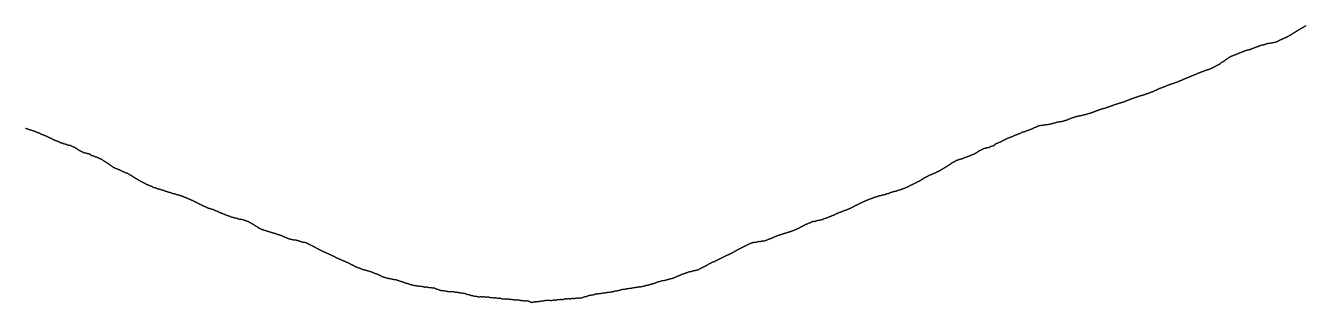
# Model space of a CAD drawing. Header units: millimetres. Extents: x 0 to 74012, y -11988 to 500.
# Drawn here: x 0 to 9299, y -11988 to -9975 of the extents above; entities that cross this region are included whole.
import ezdxf

# ---------------------------------------------------------------- set-up
doc = ezdxf.new("R2010")
doc.units = ezdxf.units.MM
doc.layers.add('Clone', color=7, linetype='CONTINUOUS')

msp = doc.modelspace()

# ---------------------------------------------------------------- linework, layer by layer
at = {"layer": 'Clone'}
for points in [[(9195.81, -10044.1), (9206.15, -10037.8)], [(9206.15, -10037.8), (9216.5, -10031.4)], [(9216.5, -10031.4), (9226.84, -10025.1)], [(9226.84, -10025.1), (9237.18, -10018.3)], [(9237.18, -10018.3), (9247.53, -10012)], [(9247.53, -10012), (9257.87, -10005.6)], [(9257.87, -10005.6), (9268.22, -9999.35)], [(9268.22, -9999.35), (9278.56, -9993.35)], [(9278.56, -9993.35), (9288.9, -9987.35)], [(9288.9, -9987.35), (9299.25, -9981.35)], [(9299.25, -9981.35), (9309.59, -9975.23)], [(8926.86, -10138.9), (8937.21, -10134.8)], [(8937.21, -10134.8), (8947.55, -10130.6)], [(8947.55, -10130.6), (8957.89, -10127.6)], [(8957.89, -10127.6), (8968.24, -10123.5)], [(8968.24, -10123.5), (8978.58, -10119.1)], [(8978.58, -10119.1), (8988.93, -10114.7)], [(8988.93, -10114.7), (8999.27, -10115.3)], [(8999.27, -10115.3), (9009.61, -10111.9)], [(9009.61, -10111.9), (9019.96, -10108.3)], [(9019.96, -10108.3), (9030.3, -10104.8)], [(9030.3, -10104.8), (9040.65, -10101.9)], [(9040.65, -10101.9), (9050.99, -10102.6)], [(9050.99, -10102.6), (9061.33, -10100)], [(9061.33, -10100), (9071.68, -10098.4)], [(9071.68, -10098.4), (9082.02, -10096.6)], [(9082.02, -10096.6), (9092.37, -10093.4)], [(9092.37, -10093.4), (9102.71, -10091.4)], [(9102.71, -10091.4), (9113.05, -10083.4)], [(9113.05, -10083.4), (9123.4, -10079)], [(9123.4, -10079), (9133.74, -10074.3)], [(9133.74, -10074.3), (9144.09, -10069.6)], [(9144.09, -10069.6), (9154.43, -10064.9)], [(9154.43, -10064.9), (9164.78, -10060.2)], [(9164.78, -10060.2), (9175.12, -10055.2)], [(9175.12, -10055.2), (9185.46, -10050.3)], [(9185.46, -10050.3), (9195.81, -10044.1)], [(8717.84, -10231.2), (8728.54, -10221.8)], [(8728.54, -10221.8), (8739.24, -10214.6)], [(8739.24, -10214.6), (8749.94, -10207.4)], [(8749.94, -10207.4), (8760.64, -10200.1)], [(8760.64, -10200.1), (8771.34, -10195.7)], [(8771.34, -10195.7), (8782.04, -10191.7)], [(8782.04, -10191.7), (8792.39, -10187.6)], [(8792.39, -10187.6), (8802.73, -10183.7)], [(8802.73, -10183.7), (8813.08, -10179.1)], [(8813.08, -10179.1), (8823.42, -10175)], [(8823.42, -10175), (8833.77, -10171.1)], [(8833.77, -10171.1), (8844.11, -10167.6)], [(8844.11, -10167.6), (8854.45, -10162.4)], [(8854.45, -10162.4), (8864.8, -10158.6)], [(8864.8, -10158.6), (8875.14, -10154.9)], [(8875.14, -10154.9), (8885.49, -10151.1)], [(8885.49, -10151.1), (8895.83, -10150)], [(8895.83, -10150), (8906.17, -10147.2)], [(8906.17, -10147.2), (8916.52, -10143.1)], [(8916.52, -10143.1), (8926.86, -10138.9)], [(8514.53, -10326.2), (8525.23, -10321.4)], [(8525.23, -10321.4), (8535.93, -10316.7)], [(8535.93, -10316.7), (8546.63, -10312.4)], [(8546.63, -10312.4), (8557.33, -10308.9)], [(8557.33, -10308.9), (8568.03, -10305.3)], [(8568.03, -10305.3), (8578.73, -10300)], [(8578.73, -10300), (8589.43, -10297.6)], [(8589.43, -10297.6), (8600.13, -10294)], [(8600.13, -10294), (8610.83, -10290.3)], [(8610.83, -10290.3), (8621.53, -10286.1)], [(8621.53, -10286.1), (8632.23, -10280.7)], [(8632.23, -10280.7), (8642.94, -10275.3)], [(8642.94, -10275.3), (8653.64, -10269.2)], [(8653.64, -10269.2), (8664.34, -10263.8)], [(8664.34, -10263.8), (8675.04, -10258.4)], [(8675.04, -10258.4), (8685.74, -10253)], [(8685.74, -10253), (8696.44, -10242.8)], [(8696.44, -10242.8), (8707.14, -10237.4)], [(8707.14, -10237.4), (8717.84, -10231.1)], [(8279.11, -10419.4), (8289.81, -10414.8)], [(8289.81, -10414.8), (8300.51, -10410.2)], [(8300.51, -10410.2), (8311.21, -10406.6)], [(8311.21, -10406.6), (8321.91, -10402.1)], [(8321.91, -10402.1), (8332.61, -10398)], [(8332.61, -10398), (8343.31, -10396.2)], [(8343.31, -10396.2), (8354.01, -10391.8)], [(8354.01, -10391.8), (8364.72, -10387.1)], [(8364.72, -10387.1), (8375.42, -10384.2)], [(8375.42, -10384.2), (8386.12, -10379.4)], [(8386.12, -10379.4), (8396.82, -10374.6)], [(8396.82, -10374.6), (8407.52, -10371)], [(8407.52, -10371), (8418.22, -10366.1)], [(8418.22, -10366.1), (8428.92, -10361.1)], [(8428.92, -10361.1), (8439.62, -10357.4)], [(8439.62, -10357.4), (8450.32, -10352.6)], [(8450.32, -10352.6), (8461.02, -10347.8)], [(8461.02, -10347.8), (8471.72, -10344.1)], [(8471.72, -10344.1), (8482.42, -10339.2)], [(8482.42, -10339.2), (8493.12, -10334.4)], [(8493.12, -10334.4), (8503.83, -10330.9)], [(8503.83, -10330.9), (8514.53, -10326.2)], [(8032.59, -10510.6), (8043.33, -10505.8)], [(8043.33, -10505.8), (8054.06, -10502.7)], [(8054.06, -10502.7), (8064.8, -10498.2)], [(8064.8, -10498.2), (8075.53, -10495.4)], [(8075.53, -10495.4), (8086.26, -10491.3)], [(8086.26, -10491.3), (8097, -10487.2)], [(8097, -10487.2), (8107.73, -10485)], [(8107.73, -10485), (8118.47, -10481)], [(8118.47, -10481), (8129.2, -10478.6)], [(8129.2, -10478.6), (8139.93, -10474.4)], [(8139.93, -10474.4), (8150.67, -10470.3)], [(8150.67, -10470.3), (8161.4, -10467.4)], [(8161.4, -10467.4), (8172.1, -10463.3)], [(8172.1, -10463.3), (8182.8, -10459)], [(8182.8, -10459), (8193.5, -10455.6)], [(8193.5, -10455.6), (8204.2, -10450.9)], [(8204.2, -10450.9), (8214.91, -10446.2)], [(8214.91, -10446.2), (8225.61, -10440.8)], [(8225.61, -10440.8), (8236.31, -10435.9)], [(8236.31, -10435.9), (8247.01, -10431)], [(8247.01, -10431), (8257.71, -10427.5)], [(8257.71, -10427.5), (8268.41, -10422.9)], [(8268.41, -10422.9), (8279.11, -10419.4)], [(7764.25, -10603.1), (7774.98, -10598.8)], [(7774.98, -10598.8), (7785.71, -10594.2)], [(7785.71, -10594.2), (7796.45, -10590.8)], [(7796.45, -10590.8), (7807.18, -10586.4)], [(7807.18, -10586.4), (7817.92, -10582.4)], [(7817.92, -10582.4), (7828.65, -10580.4)], [(7828.65, -10580.4), (7839.38, -10576.5)], [(7839.38, -10576.5), (7850.12, -10574.8)], [(7850.12, -10574.8), (7860.85, -10570.7)], [(7860.85, -10570.7), (7871.59, -10566.6)], [(7871.59, -10566.6), (7882.32, -10563.3)], [(7882.32, -10563.3), (7893.05, -10559)], [(7893.05, -10559), (7903.79, -10555.1)], [(7903.79, -10555.1), (7914.52, -10550.8)], [(7914.52, -10550.8), (7925.26, -10547)], [(7925.26, -10547), (7935.99, -10544.8)], [(7935.99, -10544.8), (7946.72, -10540.8)], [(7946.72, -10540.8), (7957.46, -10536.7)], [(7957.46, -10536.7), (7968.19, -10534.7)], [(7968.19, -10534.7), (7978.92, -10531)], [(7978.92, -10531), (7989.66, -10527.7)], [(7989.66, -10527.7), (8000.39, -10523)], [(8000.39, -10523), (8011.13, -10518.6)], [(8011.13, -10518.6), (8021.86, -10515.3)], [(8021.86, -10515.3), (8032.59, -10510.6)], [(7410.03, -10696.1), (7420.76, -10693.7)], [(7420.76, -10693.7), (7431.5, -10694.2)], [(7431.5, -10694.2), (7442.23, -10691.2)], [(7442.23, -10691.2), (7452.96, -10690.3)], [(7452.96, -10690.3), (7463.7, -10686.8)], [(7463.7, -10686.8), (7474.43, -10683.2)], [(7474.43, -10683.2), (7485.17, -10681.8)], [(7485.17, -10681.8), (7495.9, -10678)], [(7495.9, -10678), (7506.63, -10674.4)], [(7506.63, -10674.4), (7517.37, -10673.8)], [(7517.37, -10673.8), (7528.1, -10671.2)], [(7528.1, -10671.2), (7538.83, -10671.4)], [(7538.83, -10671.4), (7549.57, -10667.6)], [(7549.57, -10667.6), (7560.3, -10663.7)], [(7560.3, -10663.7), (7571.04, -10661.2)], [(7571.04, -10661.2), (7581.77, -10656.6)], [(7581.77, -10656.6), (7592.5, -10652)], [(7592.5, -10652), (7603.24, -10648.1)], [(7603.24, -10648.1), (7613.97, -10643.5)], [(7613.97, -10643.5), (7624.71, -10641)], [(7624.71, -10641), (7635.44, -10637)], [(7635.44, -10637), (7646.17, -10633.3)], [(7646.17, -10633.3), (7656.91, -10632)], [(7656.91, -10632), (7667.64, -10628.6)], [(7667.64, -10628.6), (7678.38, -10628.2)], [(7678.38, -10628.2), (7689.11, -10625)], [(7689.11, -10625), (7699.84, -10621.7)], [(7699.84, -10621.7), (7710.58, -10620.4)], [(7710.58, -10620.4), (7721.31, -10616.8)], [(7721.31, -10616.8), (7732.05, -10613.2)], [(7732.05, -10613.2), (7742.78, -10610.7)], [(7742.78, -10610.7), (7753.51, -10606.7)], [(7753.51, -10606.7), (7764.25, -10603.1)], [(0, -10721.6), (10.71, -10723.7)], [(10.71, -10723.7), (21.42, -10728.7)], [(21.42, -10728.7), (32.13, -10733.7)], [(32.13, -10733.7), (42.841, -10733.8)], [(42.841, -10733.8), (53.551, -10739)], [(53.551, -10739), (64.261, -10740.8)], [(64.261, -10740.8), (74.971, -10746.4)], [(74.971, -10746.4), (85.681, -10751.9)], [(85.681, -10751.9), (96.391, -10753.8)], [(96.391, -10753.8), (107.101, -10759.9)], [(107.101, -10759.9), (117.812, -10766)], [(117.812, -10766), (128.522, -10768.4)], [(128.522, -10768.4), (139.232, -10774.5)], [(139.232, -10774.5), (149.942, -10776.5)], [(149.942, -10776.5), (160.652, -10782.6)], [(160.652, -10782.6), (171.362, -10788.9)], [(7152.65, -10790.1), (7163.37, -10784.6)], [(7163.37, -10784.6), (7174.09, -10782.5)], [(7174.09, -10782.5), (7184.81, -10776.5)], [(7184.81, -10776.5), (7195.53, -10770.3)], [(7195.53, -10770.3), (7206.25, -10768.1)], [(7206.25, -10768.1), (7216.96, -10761.9)], [(7216.96, -10761.9), (7227.68, -10759.9)], [(7227.68, -10759.9), (7238.4, -10753.7)], [(7238.4, -10753.7), (7249.12, -10748.2)], [(7249.12, -10748.2), (7259.84, -10747.3)], [(7259.84, -10747.3), (7270.56, -10743)], [(7270.56, -10743), (7281.28, -10738)], [(7281.28, -10738), (7292, -10735.6)], [(7292, -10735.6), (7302.72, -10730.3)], [(7302.72, -10730.3), (7313.44, -10727.8)], [(7313.44, -10727.8), (7324.16, -10722)], [(7324.16, -10722), (7334.89, -10716.1)], [(7334.89, -10716.1), (7345.62, -10713.2)], [(7345.62, -10713.2), (7356.36, -10708)], [(7356.36, -10708), (7367.09, -10702.7)], [(7367.09, -10702.7), (7377.83, -10701.4)], [(7377.83, -10701.4), (7388.56, -10698)], [(7388.56, -10698), (7399.29, -10698.5)], [(7399.29, -10698.5), (7410.03, -10696.1)], [(171.362, -10788.9), (182.072, -10792)], [(182.072, -10792), (192.782, -10798.2)], [(192.782, -10798.2), (203.493, -10804.6)], [(203.493, -10804.6), (214.203, -10807.2)], [(214.203, -10807.2), (224.913, -10813.6)], [(224.913, -10813.6), (235.623, -10815.2)], [(235.623, -10815.2), (246.333, -10821.1)], [(246.333, -10821.1), (257.043, -10827.5)], [(257.043, -10827.5), (267.753, -10828.5)], [(267.753, -10828.5), (278.464, -10834.2)], [(278.464, -10834.2), (289.174, -10834.9)], [(289.174, -10834.9), (299.884, -10839.5)], [(299.884, -10839.5), (310.594, -10844.5)], [(310.594, -10844.5), (321.304, -10843.8)], [(321.304, -10843.8), (332.014, -10848.8)], [(332.014, -10848.8), (342.724, -10854.8)], [(342.724, -10854.8), (353.435, -10857.3)], [(353.435, -10857.3), (364.145, -10864.8)], [(364.145, -10864.8), (374.855, -10870.8)], [(374.855, -10870.8), (385.565, -10878.3)], [(385.565, -10878.3), (396.275, -10885.3)], [(6938.26, -10882.1), (6948.98, -10879.2)], [(6948.98, -10879.2), (6959.7, -10872.5)], [(6959.7, -10872.5), (6970.42, -10866.8)], [(6970.42, -10866.8), (6981.14, -10866.5)], [(6981.14, -10866.5), (6991.86, -10860.8)], [(6991.86, -10860.8), (7002.58, -10861.9)], [(7002.58, -10861.9), (7013.3, -10856.4)], [(7013.3, -10856.4), (7024.02, -10850.7)], [(7024.02, -10850.7), (7034.74, -10850.1)], [(7034.74, -10850.1), (7045.46, -10844.2)], [(7045.46, -10844.2), (7056.18, -10831.7)], [(7056.18, -10831.7), (7066.9, -10830)], [(7066.9, -10830), (7077.61, -10823.7)], [(7077.61, -10823.7), (7088.33, -10821.2)], [(7088.33, -10821.2), (7099.05, -10814.9)], [(7099.05, -10814.9), (7109.77, -10808.1)], [(7109.77, -10808.1), (7120.49, -10804.7)], [(7120.49, -10804.7), (7131.21, -10798.4)], [(7131.21, -10798.4), (7141.93, -10792.4)], [(7141.93, -10792.4), (7152.65, -10790.1)], [(396.275, -10885.3), (406.985, -10889.1)], [(406.985, -10889.1), (417.695, -10895.6)], [(417.695, -10895.6), (428.406, -10900.4)], [(428.406, -10900.4), (439.116, -10899.5)], [(439.116, -10899.5), (449.826, -10905.1)], [(449.826, -10905.1), (460.536, -10905.4)], [(460.536, -10905.4), (471.246, -10912.9)], [(471.246, -10912.9), (481.956, -10920.5)], [(481.956, -10920.5), (492.666, -10920.5)], [(492.666, -10920.5), (503.377, -10927.7)], [(503.377, -10927.7), (514.087, -10929.1)], [(514.087, -10929.1), (524.797, -10933.9)], [(524.797, -10933.9), (535.507, -10939.3)], [(535.507, -10939.3), (546.217, -10943.2)], [(546.217, -10943.2), (556.927, -10949.5)], [(556.927, -10949.5), (567.637, -10957)], [(567.637, -10957), (578.347, -10963.3)], [(578.347, -10963.3), (589.058, -10971.2)], [(589.058, -10971.2), (599.768, -10976.8)], [(6734.6, -10974.2), (6745.32, -10966.6)], [(6745.32, -10966.6), (6756.04, -10963.4)], [(6756.04, -10963.4), (6766.76, -10954.9)], [(6766.76, -10954.9), (6777.48, -10952)], [(6777.48, -10952), (6788.2, -10948.1)], [(6788.2, -10948.1), (6798.91, -10943.3)], [(6798.91, -10943.3), (6809.63, -10942.6)], [(6809.63, -10942.6), (6820.35, -10937.6)], [(6820.35, -10937.6), (6831.07, -10932.3)], [(6831.07, -10932.3), (6841.79, -10930.7)], [(6841.79, -10930.7), (6852.51, -10924.3)], [(6852.51, -10924.3), (6863.23, -10923)], [(6863.23, -10923), (6873.95, -10917.6)], [(6873.95, -10917.6), (6884.67, -10912.1)], [(6884.67, -10912.1), (6895.39, -10909.7)], [(6895.39, -10909.7), (6906.11, -10902.5)], [(6906.11, -10902.5), (6916.83, -10897.1)], [(6916.83, -10897.1), (6927.55, -10889.6)], [(6927.55, -10889.6), (6938.26, -10882.1)], [(599.768, -10976.8), (610.478, -10984.8)], [(610.478, -10984.8), (621.188, -10993)], [(621.188, -10993), (631.898, -10999.5)], [(631.898, -10999.5), (642.608, -11006.2)], [(642.608, -11006.2), (653.318, -11012.5)], [(653.318, -11012.5), (664.029, -11014.6)], [(664.029, -11014.6), (674.739, -11021.4)], [(674.739, -11021.4), (685.449, -11023.2)], [(685.449, -11023.2), (696.159, -11029.6)], [(696.159, -11029.6), (706.869, -11036.4)], [(706.869, -11036.4), (717.579, -11038.6)], [(717.579, -11038.6), (728.289, -11045)], [(728.289, -11045), (739, -11046.9)], [(739, -11046.9), (749.71, -11053.4)], [(749.71, -11053.4), (760.42, -11060.7)], [(760.42, -11060.7), (771.13, -11065.7)], [(771.13, -11065.7), (781.84, -11073.3)], [(6563.09, -11067.6), (6573.81, -11061)], [(6573.81, -11061), (6584.53, -11058.6)], [(6584.53, -11058.6), (6595.25, -11053.4)], [(6595.25, -11053.4), (6605.97, -11047.6)], [(6605.97, -11047.6), (6616.69, -11044.7)], [(6616.69, -11044.7), (6627.41, -11037.8)], [(6627.41, -11037.8), (6638.13, -11034.3)], [(6638.13, -11034.3), (6648.85, -11027.9)], [(6648.85, -11027.9), (6659.56, -11021.2)], [(6659.56, -11021.2), (6670.28, -11015.6)], [(6670.28, -11015.6), (6681, -11008.9)], [(6681, -11008.9), (6691.72, -11003.1)], [(6691.72, -11003.1), (6702.44, -10995.8)], [(6702.44, -10995.8), (6713.16, -10987.9)], [(6713.16, -10987.9), (6723.88, -10981.9)], [(6723.88, -10981.9), (6734.6, -10974.2)], [(781.84, -11073.3), (792.55, -11081)], [(792.55, -11081), (803.26, -11085.9)], [(803.26, -11085.9), (813.971, -11093.6)], [(813.971, -11093.6), (824.681, -11098.7)], [(824.681, -11098.7), (835.391, -11105)], [(835.391, -11105), (846.101, -11111)], [(846.101, -11111), (856.811, -11115.1)], [(856.811, -11115.1), (867.521, -11121.3)], [(867.521, -11121.3), (878.231, -11127.5)], [(878.231, -11127.5), (888.941, -11131.7)], [(888.941, -11131.7), (899.652, -11137.4)], [(899.652, -11137.4), (910.362, -11140.3)], [(910.362, -11140.3), (921.072, -11145.9)], [(921.072, -11145.9), (931.782, -11151.5)], [(931.782, -11151.5), (942.492, -11153)], [(942.492, -11153), (953.202, -11157.7)], [(953.202, -11157.7), (963.912, -11162.2)], [(6380.86, -11159.5), (6391.58, -11156.7)], [(6391.58, -11156.7), (6402.3, -11151.2)], [(6402.3, -11151.2), (6413.02, -11147.4)], [(6413.02, -11147.4), (6423.74, -11141.4)], [(6423.74, -11141.4), (6434.46, -11135.4)], [(6434.46, -11135.4), (6445.18, -11131.2)], [(6445.18, -11131.2), (6455.9, -11125.1)], [(6455.9, -11125.1), (6466.62, -11121.1)], [(6466.62, -11121.1), (6477.34, -11115.1)], [(6477.34, -11115.1), (6488.06, -11109.1)], [(6488.06, -11109.1), (6498.78, -11105)], [(6498.78, -11105), (6509.5, -11098.7)], [(6509.5, -11098.7), (6520.21, -11091.1)], [(6520.21, -11091.1), (6530.93, -11084.7)], [(6530.93, -11084.7), (6541.65, -11077.5)], [(6541.65, -11077.5), (6552.37, -11074.1)], [(6552.37, -11074.1), (6563.09, -11067.6)], [(963.912, -11162.2), (974.623, -11163.7)], [(974.623, -11163.7), (985.333, -11167.8)], [(985.333, -11167.8), (996.043, -11169.1)], [(996.043, -11169.1), (1006.75, -11173.7)], [(1006.75, -11173.7), (1017.46, -11178.4)], [(1017.46, -11178.4), (1028.17, -11180.4)], [(1028.17, -11180.4), (1038.88, -11185.2)], [(1038.88, -11185.2), (1049.59, -11187.1)], [(1049.59, -11187.1), (1060.3, -11191.6)], [(1060.3, -11191.6), (1071.01, -11195.7)], [(1071.01, -11195.7), (1081.72, -11196.1)], [(1081.72, -11196.1), (1092.43, -11200)], [(1092.43, -11200), (1103.14, -11204)], [(1103.14, -11204), (1113.85, -11205.5)], [(1113.85, -11205.5), (1124.56, -11209.6)], [(1124.56, -11209.6), (1135.27, -11212.5)], [(1135.27, -11212.5), (1145.98, -11217.2)], [(1145.98, -11217.2), (1156.69, -11222)], [(1156.69, -11222), (1167.41, -11225.7)], [(1167.41, -11225.7), (1178.12, -11230.5)], [(1178.12, -11230.5), (1188.83, -11235.3)], [(1188.83, -11235.3), (1199.54, -11239.7)], [(1199.54, -11239.7), (1210.25, -11244.6)], [(1210.25, -11244.6), (1220.96, -11249.1)], [(1220.96, -11249.1), (1231.67, -11254.3)], [(6091.45, -11255.2), (6102.17, -11250.5)], [(6102.17, -11250.5), (6112.88, -11245.7)], [(6112.88, -11245.7), (6123.6, -11241)], [(6123.6, -11241), (6134.32, -11237.2)], [(6134.32, -11237.2), (6145.04, -11232.5)], [(6145.04, -11232.5), (6155.76, -11229.4)], [(6155.76, -11229.4), (6166.48, -11224.9)], [(6166.48, -11224.9), (6177.2, -11220.5)], [(6177.2, -11220.5), (6187.92, -11218.8)], [(6187.92, -11218.8), (6198.64, -11214.7)], [(6198.64, -11214.7), (6209.36, -11210.7)], [(6209.36, -11210.7), (6220.08, -11209.7)], [(6220.08, -11209.7), (6230.8, -11206.2)], [(6230.8, -11206.2), (6241.52, -11205.3)], [(6241.52, -11205.3), (6252.23, -11201.3)], [(6252.23, -11201.3), (6262.95, -11197)], [(6262.95, -11197), (6273.67, -11194.9)], [(6273.67, -11194.9), (6284.39, -11190.2)], [(6284.39, -11190.2), (6295.11, -11185.6)], [(6295.11, -11185.6), (6305.83, -11183.9)], [(6305.83, -11183.9), (6316.55, -11179.7)], [(6316.55, -11179.7), (6327.27, -11179.1)], [(6327.27, -11179.1), (6337.99, -11174.5)], [(6337.99, -11174.5), (6348.71, -11170.1)], [(6348.71, -11170.1), (6359.43, -11169.1)], [(6359.43, -11169.1), (6370.15, -11164.5)], [(6370.15, -11164.5), (6380.86, -11159.5)], [(1231.67, -11254.3), (1242.38, -11259.7)], [(1242.38, -11259.7), (1253.09, -11264.9)], [(1253.09, -11264.9), (1263.8, -11270.4)], [(1263.8, -11270.4), (1274.51, -11275.6)], [(1274.51, -11275.6), (1285.22, -11281.1)], [(1285.22, -11281.1), (1295.93, -11286.5)], [(1295.93, -11286.5), (1306.64, -11290.7)], [(1306.64, -11290.7), (1317.35, -11296.1)], [(1317.35, -11296.1), (1328.06, -11301.4)], [(1328.06, -11301.4), (1338.77, -11303.5)], [(1338.77, -11303.5), (1349.48, -11308)], [(1349.48, -11308), (1360.19, -11309.7)], [(1360.19, -11309.7), (1370.9, -11314.6)], [(1370.9, -11314.6), (1381.61, -11319.8)], [(1381.61, -11319.8), (1392.32, -11323.2)], [(1392.32, -11323.2), (1403.03, -11328.8)], [(1403.03, -11328.8), (1413.74, -11334.2)], [(1413.74, -11334.2), (1424.45, -11337.5)], [(1424.45, -11337.5), (1435.16, -11342.8)], [(1435.16, -11342.8), (1445.87, -11345.7)], [(5887.78, -11346.5), (5898.5, -11340.9)], [(5898.5, -11340.9), (5909.22, -11336.9)], [(5909.22, -11336.9), (5919.94, -11331.7)], [(5919.94, -11331.7), (5930.66, -11328.6)], [(5930.66, -11328.6), (5941.38, -11323.9)], [(5941.38, -11323.9), (5952.1, -11319.4)], [(5952.1, -11319.4), (5962.82, -11317.4)], [(5962.82, -11317.4), (5973.53, -11312.6)], [(5973.53, -11312.6), (5984.25, -11307.5)], [(5984.25, -11307.5), (5994.97, -11303.4)], [(5994.97, -11303.4), (6005.69, -11297.9)], [(6005.69, -11297.9), (6016.41, -11292.2)], [(6016.41, -11292.2), (6027.13, -11286.6)], [(6027.13, -11286.6), (6037.85, -11281.1)], [(6037.85, -11281.1), (6048.57, -11276.1)], [(6048.57, -11276.1), (6059.29, -11270.8)], [(6059.29, -11270.8), (6070.01, -11265.4)], [(6070.01, -11265.4), (6080.73, -11260.5)], [(6080.73, -11260.5), (6091.45, -11255.2)], [(1445.87, -11345.7), (1456.58, -11350.6)], [(1456.58, -11350.6), (1467.29, -11355.7)], [(1467.29, -11355.7), (1478, -11357.8)], [(1478, -11357.8), (1488.71, -11362.6)], [(1488.71, -11362.6), (1499.42, -11367.5)], [(1499.42, -11367.5), (1510.13, -11369)], [(1510.13, -11369), (1520.84, -11373.6)], [(1520.84, -11373.6), (1531.55, -11373.2)], [(1531.55, -11373.2), (1542.26, -11377.3)], [(1542.26, -11377.3), (1552.97, -11381.9)], [(1552.97, -11381.9), (1563.68, -11381)], [(1563.68, -11381), (1574.39, -11384.7)], [(1574.39, -11384.7), (1585.1, -11385.8)], [(1585.1, -11385.8), (1595.81, -11390.4)], [(1595.81, -11390.4), (1606.52, -11395)], [(1606.52, -11395), (1617.23, -11397.7)], [(1617.23, -11397.7), (1627.94, -11404)], [(1627.94, -11404), (1638.65, -11410.2)], [(1638.65, -11410.2), (1649.36, -11415.5)], [(1649.36, -11415.5), (1660.07, -11422.2)], [(1660.07, -11422.2), (1670.78, -11429.3)], [(1670.78, -11429.3), (1681.49, -11436)], [(1681.49, -11436), (1692.2, -11442.7)], [(5630.52, -11442.8), (5641.24, -11436.1)], [(5641.24, -11436.1), (5651.96, -11431.7)], [(5651.96, -11431.7), (5662.68, -11425.4)], [(5662.68, -11425.4), (5673.4, -11419.3)], [(5673.4, -11419.3), (5684.12, -11416)], [(5684.12, -11416), (5694.83, -11410.2)], [(5694.83, -11410.2), (5705.55, -11407.9)], [(5705.55, -11407.9), (5716.27, -11401.6)], [(5716.27, -11401.6), (5726.99, -11397.2)], [(5726.99, -11397.2), (5737.71, -11398.6)], [(5737.71, -11398.6), (5748.43, -11394.9)], [(5748.43, -11394.9), (5759.15, -11390.8)], [(5759.15, -11390.8), (5769.87, -11390.5)], [(5769.87, -11390.5), (5780.59, -11386.4)], [(5780.59, -11386.4), (5791.31, -11385.6)], [(5791.31, -11385.6), (5802.03, -11380.5)], [(5802.03, -11380.5), (5812.75, -11375.5)], [(5812.75, -11375.5), (5823.47, -11373.6)], [(5823.47, -11373.6), (5834.18, -11368.5)], [(5834.18, -11368.5), (5844.9, -11363.5)], [(5844.9, -11363.5), (5855.62, -11360.4)], [(5855.62, -11360.4), (5866.34, -11355.3)], [(5866.34, -11355.3), (5877.06, -11352)], [(5877.06, -11352), (5887.78, -11346.5)], [(1692.2, -11442.7), (1702.91, -11450.1)], [(1702.91, -11450.1), (1713.62, -11454.2)], [(1713.62, -11454.2), (1724.33, -11458)], [(1724.33, -11458), (1735.04, -11461.6)], [(1735.04, -11461.6), (1745.75, -11465.4)], [(1745.75, -11465.4), (1756.46, -11467.9)], [(1756.46, -11467.9), (1767.17, -11471.6)], [(1767.17, -11471.6), (1777.88, -11475.1)], [(1777.88, -11475.1), (1788.59, -11477.9)], [(1788.59, -11477.9), (1799.3, -11481.7)], [(1799.3, -11481.7), (1810.01, -11484.1)], [(1810.01, -11484.1), (1820.72, -11487.8)], [(1820.72, -11487.8), (1831.43, -11491.6)], [(1831.43, -11491.6), (1842.14, -11494.4)], [(1842.14, -11494.4), (1852.85, -11498.2)], [(1852.85, -11498.2), (1863.56, -11502.7)], [(1863.56, -11502.7), (1874.27, -11506.6)], [(1874.27, -11506.6), (1884.98, -11511.6)], [(1884.98, -11511.6), (1895.69, -11516.2)], [(1895.69, -11516.2), (1906.4, -11520.9)], [(1906.4, -11520.9), (1917.11, -11525.6)], [(1917.11, -11525.6), (1927.82, -11527.1)], [(1927.82, -11527.1), (1938.54, -11529.7)], [(1938.54, -11529.7), (1949.25, -11532.4)], [(5394.7, -11531.4), (5405.42, -11527.3)], [(5405.42, -11527.3), (5416.13, -11522.7)], [(5416.13, -11522.7), (5426.85, -11519.3)], [(5426.85, -11519.3), (5437.57, -11514.1)], [(5437.57, -11514.1), (5448.29, -11508.9)], [(5448.29, -11508.9), (5459.01, -11505.2)], [(5459.01, -11505.2), (5469.73, -11500.3)], [(5469.73, -11500.3), (5480.45, -11497.5)], [(5480.45, -11497.5), (5491.17, -11493.7)], [(5491.17, -11493.7), (5501.89, -11490)], [(5501.89, -11490), (5512.61, -11487.2)], [(5512.61, -11487.2), (5523.33, -11483.5)], [(5523.33, -11483.5), (5534.05, -11479.9)], [(5534.05, -11479.9), (5544.77, -11477.3)], [(5544.77, -11477.3), (5555.48, -11473.4)], [(5555.48, -11473.4), (5566.2, -11470.1)], [(5566.2, -11470.1), (5576.92, -11466)], [(5576.92, -11466), (5587.64, -11461.9)], [(5587.64, -11461.9), (5598.36, -11457.6)], [(5598.36, -11457.6), (5609.08, -11453.5)], [(5609.08, -11453.5), (5619.8, -11448.9)], [(5619.8, -11448.9), (5630.52, -11442.8)], [(1949.25, -11532.4), (1959.96, -11532.4)], [(1959.96, -11532.4), (1970.67, -11534.9)], [(1970.67, -11534.9), (1981.38, -11537)], [(1981.38, -11537), (1992.09, -11541)], [(1992.09, -11541), (2002.8, -11545.1)], [(2002.8, -11545.1), (2013.51, -11548.2)], [(2013.51, -11548.2), (2024.22, -11550)], [(2024.22, -11550), (2034.93, -11551.1)], [(2034.93, -11551.1), (2045.64, -11556.2)], [(2045.64, -11556.2), (2056.35, -11561.2)], [(2056.35, -11561.2), (2067.06, -11567.2)], [(2067.06, -11567.2), (2077.77, -11572.3)], [(2077.77, -11572.3), (2088.48, -11577.3)], [(2088.48, -11577.3), (2099.19, -11583.4)], [(2099.19, -11583.4), (2109.9, -11588.5)], [(2109.9, -11588.5), (2120.61, -11594.3)], [(2120.61, -11594.3), (2131.32, -11599.4)], [(2131.32, -11599.4), (2142.03, -11604.8)], [(2142.03, -11604.8), (2152.74, -11610.8)], [(2152.74, -11610.8), (2163.45, -11615.9)], [(2163.45, -11615.9), (2174.16, -11621.1)], [(2174.16, -11621.1), (2184.87, -11625.5)], [(5137.43, -11626.9), (5148.15, -11620.5)], [(5148.15, -11620.5), (5158.87, -11615)], [(5158.87, -11615), (5169.59, -11608.6)], [(5169.59, -11608.6), (5180.31, -11602.8)], [(5180.31, -11602.8), (5191.03, -11597.6)], [(5191.03, -11597.6), (5201.75, -11591.6)], [(5201.75, -11591.6), (5212.47, -11586.6)], [(5212.47, -11586.6), (5223.19, -11581.5)], [(5223.19, -11581.5), (5233.91, -11575.7)], [(5233.91, -11575.7), (5244.63, -11570.6)], [(5244.63, -11570.6), (5255.35, -11565.1)], [(5255.35, -11565.1), (5266.07, -11560)], [(5266.07, -11560), (5276.78, -11555)], [(5276.78, -11555), (5287.5, -11552)], [(5287.5, -11552), (5298.22, -11550)], [(5298.22, -11550), (5308.94, -11550)], [(5308.94, -11550), (5319.66, -11547)], [(5319.66, -11547), (5330.38, -11543.1)], [(5330.38, -11543.1), (5341.1, -11544.1)], [(5341.1, -11544.1), (5351.82, -11541.7)], [(5351.82, -11541.7), (5362.54, -11538.6)], [(5362.54, -11538.6), (5373.26, -11539.6)], [(5373.26, -11539.6), (5383.98, -11536)], [(5383.98, -11536), (5394.7, -11531.4)], [(2184.87, -11625.5), (2195.58, -11630.6)], [(2195.58, -11630.6), (2206.29, -11635.2)], [(2206.29, -11635.2), (2217, -11640.4)], [(2217, -11640.4), (2227.71, -11645.6)], [(2227.71, -11645.6), (2238.42, -11650.4)], [(2238.42, -11650.4), (2249.13, -11656)], [(2249.13, -11656), (2259.84, -11661.6)], [(2259.84, -11661.6), (2270.55, -11666.2)], [(2270.55, -11666.2), (2281.26, -11671.6)], [(2281.26, -11671.6), (2291.97, -11675.4)], [(2291.97, -11675.4), (2302.68, -11680.6)], [(2302.68, -11680.6), (2313.39, -11685.6)], [(2313.39, -11685.6), (2324.1, -11688.8)], [(2324.1, -11688.8), (2334.81, -11694.4)], [(2334.81, -11694.4), (2345.52, -11697.8)], [(2345.52, -11697.8), (2356.23, -11704.1)], [(2356.23, -11704.1), (2366.94, -11710.7)], [(2366.94, -11710.7), (2377.65, -11714.5)], [(2377.65, -11714.5), (2388.36, -11720.9)], [(4944.49, -11721.9), (4955.21, -11715.3)], [(4955.21, -11715.3), (4965.93, -11708.7)], [(4965.93, -11708.7), (4976.65, -11703.8)], [(4976.65, -11703.8), (4987.37, -11698)], [(4987.37, -11698), (4998.08, -11692.7)], [(4998.08, -11692.7), (5008.8, -11689.1)], [(5008.8, -11689.1), (5019.52, -11683.7)], [(5019.52, -11683.7), (5030.24, -11678.8)], [(5030.24, -11678.8), (5040.96, -11673.3)], [(5040.96, -11673.3), (5051.68, -11667.7)], [(5051.68, -11667.7), (5062.4, -11662.8)], [(5062.4, -11662.8), (5073.12, -11657.1)], [(5073.12, -11657.1), (5083.84, -11651.5)], [(5083.84, -11651.5), (5094.56, -11646.8)], [(5094.56, -11646.8), (5105.28, -11641.6)], [(5105.28, -11641.6), (5116, -11637.4)], [(5116, -11637.4), (5126.72, -11632.3)], [(5126.72, -11632.3), (5137.43, -11626.9)], [(2388.36, -11720.9), (2399.07, -11727.3)], [(2399.07, -11727.3), (2409.78, -11730.1)], [(2409.78, -11730.1), (2420.49, -11736.4)], [(2420.49, -11736.4), (2431.2, -11737.5)], [(2431.2, -11737.5), (2441.91, -11743)], [(2441.91, -11743), (2452.62, -11748.6)], [(2452.62, -11748.6), (2463.33, -11749.1)], [(2463.33, -11749.1), (2474.04, -11752.8)], [(2474.04, -11752.8), (2484.75, -11756.4)], [(2484.75, -11756.4), (2495.46, -11757.6)], [(2495.46, -11757.6), (2506.17, -11762.5)], [(2506.17, -11762.5), (2516.88, -11764.8)], [(2516.88, -11764.8), (2527.59, -11769.9)], [(2527.59, -11769.9), (2538.3, -11775.1)], [(2538.3, -11775.1), (2549.01, -11777.7)], [(2549.01, -11777.7), (2559.72, -11783.3)], [(2559.72, -11783.3), (2570.43, -11786.9)], [(2570.43, -11786.9), (2581.14, -11792)], [(2581.14, -11792), (2591.85, -11798.5)], [(2591.85, -11798.5), (2602.56, -11802.1)], [(2602.56, -11802.1), (2613.27, -11805.6)], [(2613.27, -11805.6), (2623.98, -11809.2)], [(2623.98, -11809.2), (2634.69, -11811.1)], [(4697.95, -11813.8), (4708.67, -11809.3)], [(4708.67, -11809.3), (4719.38, -11805.9)], [(4719.38, -11805.9), (4730.1, -11801.1)], [(4730.1, -11801.1), (4740.82, -11795.7)], [(4740.82, -11795.7), (4751.54, -11792.2)], [(4751.54, -11792.2), (4762.26, -11787)], [(4762.26, -11787), (4772.98, -11781.8)], [(4772.98, -11781.8), (4783.7, -11779.3)], [(4783.7, -11779.3), (4794.42, -11774.6)], [(4794.42, -11774.6), (4805.14, -11772)], [(4805.14, -11772), (4815.86, -11767.5)], [(4815.86, -11767.5), (4826.58, -11763.9)], [(4826.58, -11763.9), (4837.3, -11763.7)], [(4837.3, -11763.7), (4848.02, -11759.5)], [(4848.02, -11759.5), (4858.73, -11755.7)], [(4858.73, -11755.7), (4869.45, -11754.9)], [(4869.45, -11754.9), (4880.17, -11751.1)], [(4880.17, -11751.1), (4890.89, -11749.6)], [(4890.89, -11749.6), (4901.61, -11743.3)], [(4901.61, -11743.3), (4912.33, -11737)], [(4912.33, -11737), (4923.05, -11732.9)], [(4923.05, -11732.9), (4933.77, -11726.2)], [(4933.77, -11726.2), (4944.49, -11721.9)], [(2634.69, -11811.1), (2645.4, -11814.9)], [(2645.4, -11814.9), (2656.11, -11814.7)], [(2656.11, -11814.7), (2666.82, -11817.9)], [(2666.82, -11817.9), (2677.53, -11820.5)], [(2677.53, -11820.5), (2688.24, -11820.1)], [(2688.24, -11820.1), (2698.95, -11823.2)], [(2698.95, -11823.2), (2709.67, -11827.8)], [(2709.67, -11827.8), (2720.38, -11830)], [(2720.38, -11830), (2731.09, -11835.1)], [(2731.09, -11835.1), (2741.8, -11836.9)], [(2741.8, -11836.9), (2752.51, -11842)], [(2752.51, -11842), (2763.22, -11846.8)], [(2763.22, -11846.8), (2773.93, -11847.7)], [(2773.93, -11847.7), (2784.64, -11851.8)], [(2784.64, -11851.8), (2795.35, -11855.8)], [(2795.35, -11855.8), (2806.06, -11858.3)], [(2806.06, -11858.3), (2816.77, -11862)], [(2816.77, -11862), (2827.48, -11863.1)], [(2827.48, -11863.1), (2838.19, -11865.5)], [(2838.19, -11865.5), (2848.9, -11867.9)], [(2848.9, -11867.9), (2859.61, -11868.1)], [(2859.61, -11868.1), (2870.32, -11870.6)], [(2870.32, -11870.6), (2881.03, -11869.7)], [(2881.03, -11869.7), (2891.74, -11872.4)], [(2891.74, -11872.4), (2902.45, -11875.8)], [(2902.45, -11875.8), (2913.16, -11874)], [(2913.16, -11874), (2923.87, -11876.1)], [(2923.87, -11876.1), (2934.58, -11879.3)], [(2934.58, -11879.3), (2945.29, -11878.4)], [(2945.29, -11878.4), (2956, -11880.9)], [(2956, -11880.9), (2966.71, -11880.1)], [(2966.71, -11880.1), (2977.42, -11884.8)], [(2977.42, -11884.8), (2988.13, -11889.6)], [(2988.13, -11889.6), (2998.84, -11892)], [(2998.84, -11892), (3009.55, -11896.8)], [(3009.55, -11896.8), (3020.26, -11900)], [(3020.26, -11900), (3030.97, -11900)], [(3030.97, -11900), (3041.68, -11901.9)], [(3041.68, -11901.9), (3052.39, -11902.8)], [(3052.39, -11902.8), (3063.1, -11905.9)], [(4290.62, -11903.1), (4301.33, -11902.2)], [(4301.33, -11902.2), (4312.05, -11900)], [(4312.05, -11900), (4322.77, -11896.7)], [(4322.77, -11896.7), (4333.49, -11894.3)], [(4333.49, -11894.3), (4344.21, -11890.4)], [(4344.21, -11890.4), (4354.93, -11891.1)], [(4354.93, -11891.1), (4365.65, -11888.5)], [(4365.65, -11888.5), (4376.37, -11885.6)], [(4376.37, -11885.6), (4387.09, -11885.6)], [(4387.09, -11885.6), (4397.81, -11883.6)], [(4397.81, -11883.6), (4408.53, -11882.7)], [(4408.53, -11882.7), (4419.25, -11879.9)], [(4419.25, -11879.9), (4429.97, -11878)], [(4429.97, -11878), (4440.68, -11877.8)], [(4440.68, -11877.8), (4451.4, -11875.4)], [(4451.4, -11875.4), (4462.12, -11873)], [(4462.12, -11873), (4472.84, -11873.2)], [(4472.84, -11873.2), (4483.56, -11870.8)], [(4483.56, -11870.8), (4494.28, -11869.2)], [(4494.28, -11869.2), (4505, -11865.3)], [(4505, -11865.3), (4515.72, -11861.3)], [(4515.72, -11861.3), (4526.44, -11861.2)], [(4526.44, -11861.2), (4537.16, -11857.7)], [(4537.16, -11857.7), (4547.88, -11854.1)], [(4547.88, -11854.1), (4558.6, -11852.7)], [(4558.6, -11852.7), (4569.32, -11848.1)], [(4569.32, -11848.1), (4580.03, -11845.6)], [(4580.03, -11845.6), (4590.75, -11840.5)], [(4590.75, -11840.5), (4601.47, -11835.4)], [(4601.47, -11835.4), (4612.19, -11834.8)], [(4612.19, -11834.8), (4622.91, -11830.2)], [(4622.91, -11830.2), (4633.63, -11827.6)], [(4633.63, -11827.6), (4644.35, -11828.1)], [(4644.35, -11828.1), (4655.07, -11824.3)], [(4655.07, -11824.3), (4665.79, -11821.8)], [(4665.79, -11821.8), (4676.51, -11818.2)], [(4676.51, -11818.2), (4687.23, -11814.7)], [(4687.23, -11814.7), (4697.95, -11813.8)], [(3063.1, -11905.9), (3073.81, -11908.7)], [(3073.81, -11908.7), (3084.52, -11906.9)], [(3084.52, -11906.9), (3095.23, -11908.8)], [(3095.23, -11908.8), (3105.94, -11908.1)], [(3105.94, -11908.1), (3116.65, -11910)], [(3116.65, -11910), (3127.36, -11913.3)], [(3127.36, -11913.3), (3138.07, -11911.7)], [(3138.07, -11911.7), (3148.78, -11915)], [(3148.78, -11915), (3159.49, -11917.2)], [(3159.49, -11917.2), (3170.2, -11917.1)], [(3170.2, -11917.1), (3180.91, -11921)], [(3180.91, -11921), (3191.62, -11920.9)], [(3191.62, -11920.9), (3202.33, -11924.7)], [(3202.33, -11924.7), (3213.04, -11928.7)], [(3213.04, -11928.7), (3223.75, -11929.6)], [(3223.75, -11929.6), (3234.46, -11933.9)], [(3234.46, -11933.9), (3245.17, -11937.9)], [(3245.17, -11937.9), (3255.88, -11938.8)], [(3255.88, -11938.8), (3266.59, -11942.7)], [(3266.59, -11942.7), (3277.3, -11942)], [(3277.3, -11942), (3288.01, -11945.1)], [(3288.01, -11945.1), (3298.72, -11947.1)], [(3298.72, -11947.1), (3309.43, -11944.8)], [(3309.43, -11944.8), (3320.14, -11946.8)], [(3320.14, -11946.8), (3330.85, -11944.9)], [(3330.85, -11944.9), (3341.56, -11946.8)], [(3341.56, -11946.8), (3352.27, -11948.9)], [(3352.27, -11948.9), (3362.98, -11946.4)], [(3362.98, -11946.4), (3373.69, -11949.3)], [(3373.69, -11949.3), (3384.4, -11952.4)], [(3384.4, -11952.4), (3395.11, -11951.6)], [(3395.11, -11951.6), (3405.82, -11954.7)], [(3405.82, -11954.7), (3416.53, -11952.1)], [(3416.53, -11952.1), (3427.24, -11954.5)], [(3427.24, -11954.5), (3437.95, -11957.3)], [(3437.95, -11957.3), (3448.66, -11955.1)], [(3448.66, -11955.1), (3459.37, -11958.9)], [(3459.37, -11958.9), (3470.08, -11962.2)], [(3470.08, -11962.2), (3480.8, -11960.3)], [(3480.8, -11960.3), (3491.51, -11963.4)], [(3491.51, -11963.4), (3502.22, -11960.5)], [(3502.22, -11960.5), (3512.93, -11962.4)], [(3512.93, -11962.4), (3523.64, -11965.3)], [(3523.64, -11965.3), (3534.35, -11964.4)], [(3534.35, -11964.4), (3545.06, -11966.5)], [(3545.06, -11966.5), (3555.77, -11968.6)], [(3555.77, -11968.6), (3566.48, -11967.4)], [(3566.48, -11967.4), (3577.19, -11969.7)], [(3577.19, -11969.7), (3587.9, -11968.7)], [(3587.9, -11968.7), (3598.61, -11971.6)], [(3598.61, -11971.6), (3609.32, -11974.6)], [(3609.32, -11974.6), (3620.03, -11973.4)], [(3620.03, -11973.4), (3630.74, -11976.1)], [(3630.74, -11976.1), (3641.45, -11973.8)], [(3641.45, -11973.8), (3652.16, -11975.7)], [(3652.16, -11975.7), (3665.89, -11980.4)], [(3665.89, -11980.4), (3679.62, -11987.5)], [(3679.62, -11987.5), (3690.34, -11984.7)], [(3690.34, -11984.7), (3701.06, -11981.9)], [(3701.06, -11981.9), (3711.78, -11982.5)], [(3711.78, -11982.5), (3722.5, -11980.1)], [(3722.5, -11980.1), (3733.22, -11979.7)], [(3733.22, -11979.7), (3743.94, -11977.9)], [(3743.94, -11977.9), (3754.65, -11974.8)], [(3754.65, -11974.8), (3765.37, -11975.6)], [(3765.37, -11975.6), (3776.09, -11973.5)], [(3776.09, -11973.5), (3786.81, -11971.2)], [(3786.81, -11971.2), (3797.53, -11972)], [(3797.53, -11972), (3808.25, -11970.2)], [(3808.25, -11970.2), (3818.97, -11973.4)], [(3818.97, -11973.4), (3829.69, -11971.7)], [(3829.69, -11971.7), (3840.41, -11968.6)], [(3840.41, -11968.6), (3851.13, -11971.7)], [(3851.13, -11971.7), (3861.85, -11967.9)], [(3861.85, -11967.9), (3872.57, -11965.2)], [(3872.57, -11965.2), (3883.29, -11966.8)], [(3883.29, -11966.8), (3894, -11964.3)], [(3894, -11964.3), (3904.72, -11966.5)], [(3904.72, -11966.5), (3915.44, -11963.4)], [(3915.44, -11963.4), (3926.16, -11960)], [(3926.16, -11960), (3936.88, -11961.3)], [(3936.88, -11961.3), (3947.6, -11958.5)], [(3947.6, -11958.5), (3958.32, -11961.5)], [(3958.32, -11961.5), (3969.04, -11959.2)], [(3969.04, -11959.2), (3979.76, -11956.8)], [(3979.76, -11956.8), (3990.48, -11959.1)], [(3990.48, -11959.1), (4001.2, -11956.4)], [(4001.2, -11956.4), (4011.92, -11954.1)], [(4011.92, -11954.1), (4022.64, -11956.5)], [(4022.64, -11956.5), (4033.35, -11953.4)], [(4033.35, -11953.4), (4044.07, -11953.4)], [(4044.07, -11953.4), (4054.79, -11949.4)], [(4054.79, -11949.4), (4065.51, -11945.3)], [(4065.51, -11945.3), (4076.23, -11944.2)], [(4076.23, -11944.2), (4086.95, -11940)], [(4086.95, -11940), (4097.67, -11936)], [(4097.67, -11936), (4108.39, -11935.6)], [(4108.39, -11935.6), (4119.11, -11931.9)], [(4119.11, -11931.9), (4129.83, -11931.3)], [(4129.83, -11931.3), (4140.55, -11927.1)], [(4140.55, -11927.1), (4151.27, -11923.8)], [(4151.27, -11923.8), (4161.98, -11924.2)], [(4161.98, -11924.2), (4172.7, -11921.6)], [(4172.7, -11921.6), (4183.42, -11921.6)], [(4183.42, -11921.6), (4194.14, -11919.1)], [(4194.14, -11919.1), (4204.86, -11917.2)], [(4204.86, -11917.2), (4215.58, -11916.6)], [(4215.58, -11916.6), (4226.3, -11914.7)], [(4226.3, -11914.7), (4237.02, -11913.3)], [(4237.02, -11913.3), (4247.74, -11913.1)], [(4247.74, -11913.1), (4258.46, -11910.1)], [(4258.46, -11910.1), (4269.18, -11909.2)], [(4269.18, -11909.2), (4279.9, -11906.2)], [(4279.9, -11906.2), (4290.62, -11903.1)]]:
    msp.add_open_spline(points, degree=1, dxfattribs=at)

doc.saveas('drawing.dxf')
